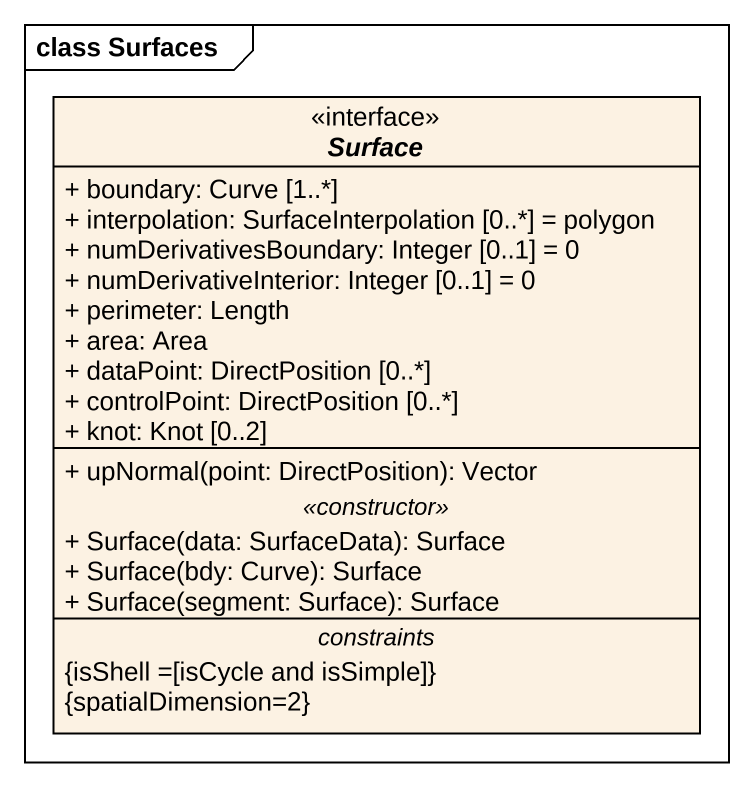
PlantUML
@startuml
mainframe class Surfaces
hide circle
hide empty members
skinparam classAttributeIconSize 0
interface Surface {
  + boundary: Curve [1..*]
  + interpolation: SurfaceInterpolation [0..*] = polygon
  + numDerivativesBoundary: Integer [0..1] = 0
  + numDerivativeInterior: Integer [0..1] = 0
  + perimeter: Length
  + area: Area
  + dataPoint: DirectPosition [0..*]
  + controlPoint: DirectPosition [0..*]
  + knot: Knot [0..2]
  --
  + upNormal(point: DirectPosition): Vector
  .. <<constructor>> ..
  + Surface(data: SurfaceData): Surface
  + Surface(bdy: Curve): Surface
  + Surface(segment: Surface): Surface
  -- constraints --
  {isShell =[isCycle and isSimple]}
  {spatialDimension=2}
}
@enduml
